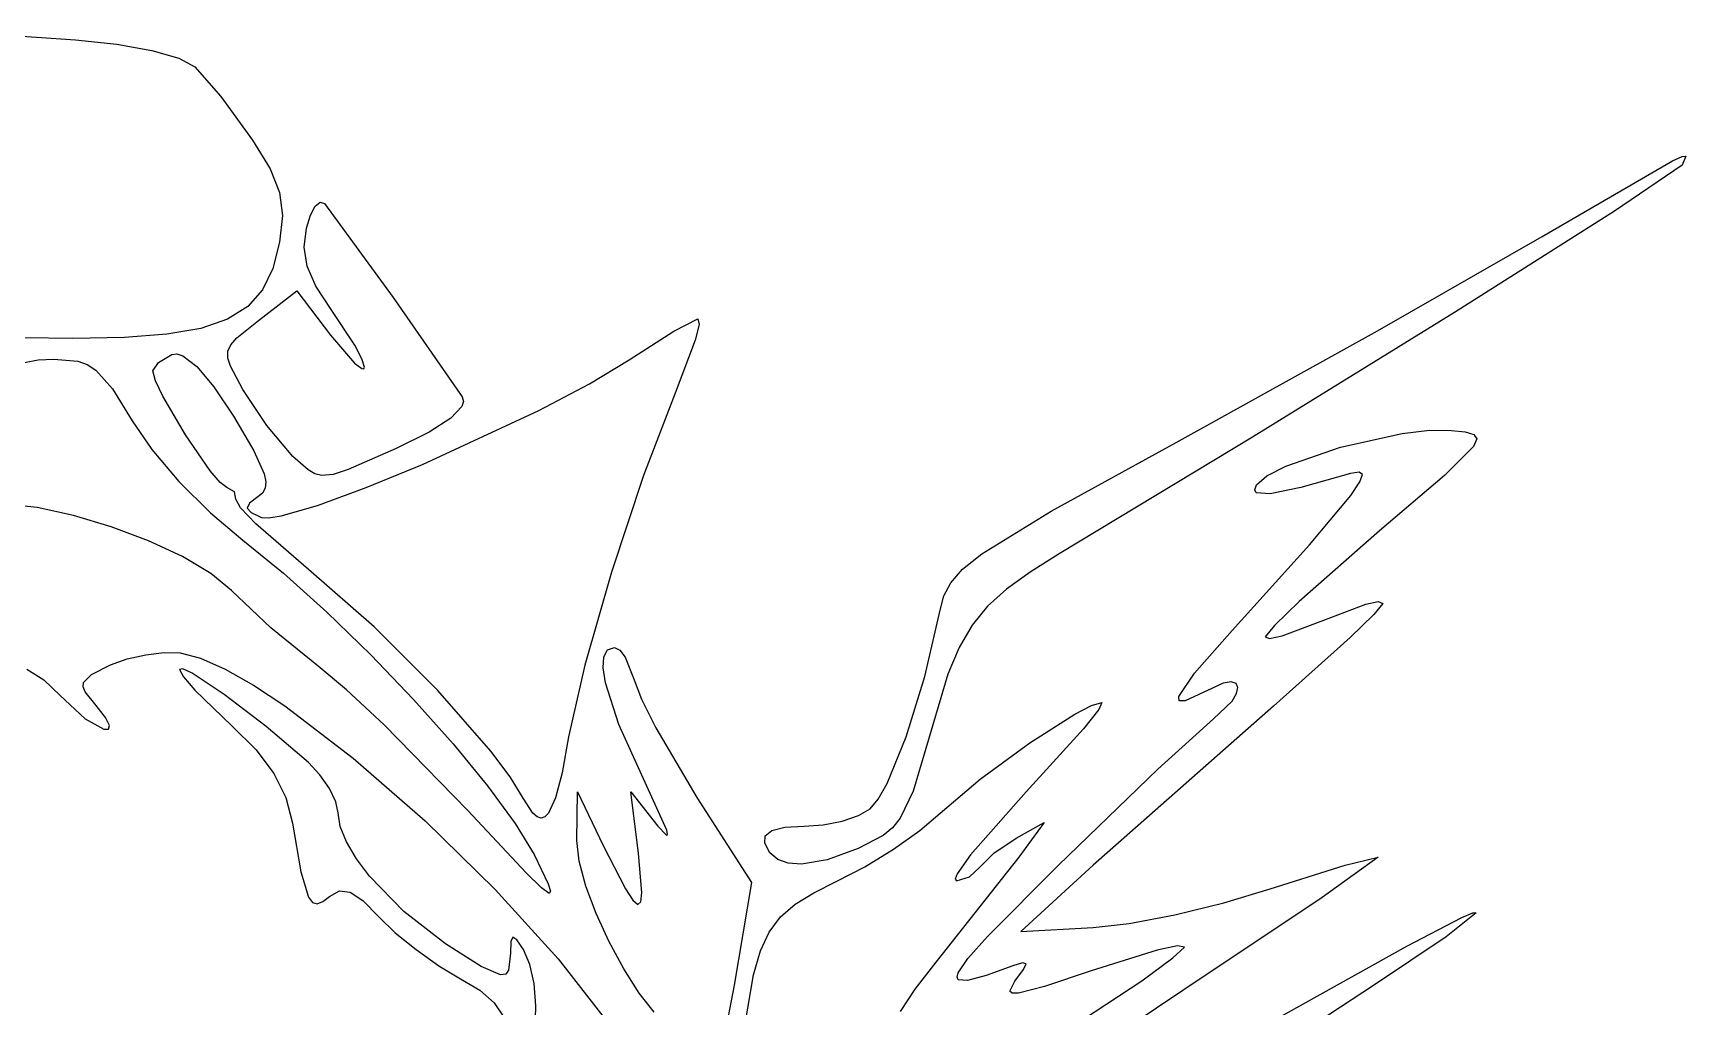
# Model space of a CAD drawing. Extents: x -210 to 584, y -218 to 350.
# Drawn here: x 148.9 to 268.8, y 279.9 to 350.5 of the extents above; entities that cross this region are included whole.
import ezdxf

# ---------------------------------------------------------------- set-up
doc = ezdxf.new("R2010")
doc.units = 0

msp = doc.modelspace()

# ---------------------------------------------------------------- linework, layer by layer
at = {"layer": 'Ebene 1'}
for p, q in [((144.95031, 350.49785), (151.9906, 350.0039)), ((151.9906, 350.0039), (154.97301, 349.696958)), ((154.97301, 349.696958), (157.525149, 349.243145)), ((157.525149, 349.243145), (159.471525, 348.682067)), ((159.471525, 348.682067), (160.63665, 348.05333)), ((160.63665, 348.05333), (162.529866, 345.887756)), ((162.529866, 345.887756), (164.82683, 342.72616)), ((164.82683, 342.72616), (166.08998, 340.646533)), ((166.08998, 340.646533), (166.782433, 338.923476)), ((258.35698, 335.7374), (267.809868, 341.233243)), ((268.50508, 340.91177), (263.592664, 337.575951)), ((267.809868, 341.233243), (268.508502, 341.547232)), ((268.778263, 341.558046), (268.50508, 340.91177)), ((268.508502, 341.547232), (268.778263, 341.558046)), ((166.782433, 338.923476), (166.984119, 337.253641)), ((169.36666, 337.942463), (169.718504, 338.239158)), ((169.718504, 338.239158), (170.03308, 338.12552)), ((170.03308, 338.12552), (175.0203, 331.32945)), ((166.984119, 337.253641), (166.77497, 335.33368)), ((168.72307, 336.35104), (169.020524, 337.293675)), ((169.020524, 337.293675), (169.36666, 337.942463)), ((263.592664, 337.575951), (251.981544, 330.238798)), ((168.556031, 334.963846), (168.72307, 336.35104)), ((246.398326, 328.889706), (258.35698, 335.7374)), ((166.77497, 335.33368), (166.290711, 333.429511)), ((168.775426, 333.599668), (168.556031, 334.963846)), ((166.290711, 333.429511), (165.548745, 331.884636)), ((169.418094, 332.137648), (168.775426, 333.599668)), ((170.52087, 330.45693), (169.418094, 332.137648)), ((165.548745, 331.884636), (164.479427, 330.666566)), ((165.2465, 329.66111), (168.03095, 331.79761)), ((168.03095, 331.79761), (170.47793, 328.57507)), ((175.0203, 331.32945), (180.02473, 324.11859)), ((163.013115, 329.742815), (161.080166, 329.080894)), ((164.479427, 330.666566), (163.013115, 329.742815)), ((163.67735, 328.386075), (165.2465, 329.66111)), ((172.230523, 327.861465), (170.52087, 330.45693)), ((195.385189, 328.871484), (197.12473, 329.77153)), ((197.12473, 329.77153), (197.20019, 329.365596)), ((251.981544, 330.238798), (237.338666, 321.189105)), ((158.610938, 328.648317), (155.535787, 328.412595)), ((161.080166, 329.080894), (158.610938, 328.648317)), ((170.47793, 328.57507), (172.209101, 326.564469)), ((192.13934, 326.79747), (195.385189, 328.871484)), ((197.20019, 329.365596), (196.912565, 328.212908)), ((231.79668, 320.8101), (246.398326, 328.889706)), ((151.78507, 328.34128), (148.279343, 328.384259)), ((155.535787, 328.412595), (151.78507, 328.34124)), ((151.78507, 328.34124), (151.78507, 328.34128)), ((163.025546, 326.924774), (163.03316, 327.427736)), ((163.03316, 327.427736), (163.246111, 327.895829)), ((163.246111, 327.895829), (163.67735, 328.386075)), ((172.748173, 326.865708), (172.230523, 327.861465)), ((196.912565, 328.212908), (195.4656, 324.37565)), ((148.288618, 326.609011), (149.278042, 326.793228)), ((149.278042, 326.793228), (150.4198, 326.84718)), ((150.4198, 326.84718), (152.147252, 326.690809)), ((152.147252, 326.690809), (152.836105, 326.448946)), ((152.836105, 326.448946), (153.460666, 326.056721)), ((157.59626, 325.99366), (157.99598, 326.606766)), ((157.99598, 326.606766), (158.96579, 327.18157)), ((158.96579, 327.18157), (159.333238, 327.227256)), ((159.333238, 327.227256), (159.75923, 327.096672)), ((159.75923, 327.096672), (160.779381, 326.314151)), ((160.779381, 326.314151), (162.011304, 324.848915)), ((163.210318, 326.329922), (163.025546, 326.924774)), ((164.10521, 324.63646), (163.210318, 326.329922)), ((172.209101, 326.564469), (172.738149, 326.159078)), ((172.738149, 326.159078), (172.883266, 326.139656)), ((172.93534, 326.2551), (172.748173, 326.865708)), ((172.883266, 326.139656), (172.93534, 326.2551)), ((189.260345, 325.056468), (192.13934, 326.79747)), ((153.460666, 326.056721), (154.673792, 324.697453)), ((157.793476, 325.280967), (157.59626, 325.99366)), ((158.314902, 324.170722), (157.793476, 325.280967)), ((185.575678, 323.115161), (189.260345, 325.056468)), ((154.673792, 324.697453), (156.10038, 322.36554)), ((159.951751, 321.355723), (158.314902, 324.170722)), ((162.011304, 324.848915), (163.44006, 322.71587)), ((165.853034, 322.023423), (164.10521, 324.63646)), ((180.10845, 323.78666), (180.00158, 323.418935)), ((180.02473, 324.11859), (180.10845, 323.78666)), ((195.4656, 324.37565), (193.173437, 318.396998)), ((163.44006, 322.71587), (164.917613, 320.196268)), ((177.140624, 319.210678), (185.575678, 323.115161)), ((179.207381, 322.569271), (177.624746, 321.555937)), ((180.00158, 323.418935), (179.207381, 322.569271)), ((156.10038, 322.36554), (157.518355, 320.283612)), ((161.749545, 318.744967), (159.951751, 321.355723)), ((167.74809, 319.7971), (165.853034, 322.023423)), ((177.624746, 321.555937), (175.23629, 320.36527)), ((243.73076, 320.455551), (248.195811, 321.449446)), ((248.195811, 321.449446), (250.181174, 321.685235)), ((250.181174, 321.685235), (251.772776, 321.68282)), ((251.772776, 321.68282), (252.75476, 321.564288)), ((252.75476, 321.564288), (253.389657, 321.386563)), ((253.389657, 321.386563), (253.617715, 321.066073)), ((157.518355, 320.283612), (159.484805, 317.978804)), ((164.917613, 320.196268), (165.659983, 318.52916)), ((175.23629, 320.36527), (171.752898, 318.832978)), ((222.742383, 315.816644), (231.79668, 320.8101)), ((237.338666, 321.189105), (223.33098, 312.71567)), ((239.751542, 319.085728), (243.73076, 320.455551)), ((253.37918, 320.519245), (251.263316, 318.412282)), ((253.617715, 321.066073), (253.37918, 320.519245)), ((168.850849, 318.80876), (167.74809, 319.7971)), ((173.065887, 317.537025), (177.140624, 319.210678)), ((238.37347, 318.380029), (239.751542, 319.085728)), ((159.484805, 317.978804), (161.761178, 315.708306)), ((162.472151, 317.890026), (161.749545, 318.744967)), ((162.95102, 317.53476), (162.472151, 317.890026)), ((165.659983, 318.52916), (165.776748, 317.94479)), ((165.776748, 317.94479), (165.735246, 317.48894)), ((169.337095, 318.534771), (168.850849, 318.80876)), ((169.85697, 318.41346), (169.337095, 318.534771)), ((170.667896, 318.488776), (169.85697, 318.41346)), ((169.85697, 318.41346), (169.85697, 318.41346)), ((171.752898, 318.832978), (170.667896, 318.488776)), ((193.173437, 318.396998), (190.859124, 311.39994)), ((237.501902, 317.376529), (237.632076, 317.72457)), ((237.632076, 317.72457), (238.37347, 318.380029)), ((244.444106, 318.54678), (240.85771, 317.54427)), ((245.06823, 318.660095), (244.444106, 318.54678)), ((244.47239, 316.953955), (245.137583, 317.936784)), ((245.317792, 318.48113), (245.06823, 318.660095)), ((245.137583, 317.936784), (245.317792, 318.48113)), ((251.263316, 318.412282), (246.564036, 314.39709)), ((163.50491, 317.22312), (162.95102, 317.53476)), ((163.60388, 316.68432), (163.50491, 317.22312)), ((163.950717, 316.065016), (163.60388, 316.68432)), ((165.21148, 316.85), (164.607427, 316.395717)), ((165.543987, 317.13341), (165.21148, 316.85)), ((165.735246, 317.48894), (165.543987, 317.13341)), ((169.536778, 316.242115), (173.065887, 317.537025)), ((237.612105, 317.152468), (237.501902, 317.376529)), ((238.633846, 317.085934), (237.612105, 317.152468)), ((240.85771, 317.54427), (238.633846, 317.085934)), ((241.466213, 313.380443), (244.47239, 316.953955)), ((149.208296, 316.084641), (146.887682, 316.340206)), ((151.828832, 315.516647), (149.208296, 316.084641)), ((154.573949, 314.695415), (151.828832, 315.516647)), ((161.761178, 315.708306), (164.10892, 313.72931)), ((165.061453, 314.896744), (163.950717, 316.065016)), ((164.607427, 316.395717), (164.441169, 316.040531)), ((164.441169, 316.040531), (164.723881, 315.719472)), ((164.723881, 315.719472), (165.46674, 315.36757)), ((165.46674, 315.36757), (166.005157, 315.326559)), ((166.005157, 315.326559), (166.891121, 315.47071)), ((166.891121, 315.47071), (169.536778, 316.242115)), ((217.716303, 312.723521), (222.742383, 315.816644)), ((157.268307, 313.680135), (154.573949, 314.695415)), ((168.88196, 311.58297), (165.061453, 314.896744)), ((246.564036, 314.39709), (240.716534, 309.26389)), ((159.736567, 312.529999), (157.268307, 313.680135)), ((164.10892, 313.72931), (167.072922, 311.323757)), ((235.857576, 307.17578), (241.466213, 313.380443)), ((161.803388, 311.304197), (159.736567, 312.529999)), ((216.318999, 311.608681), (217.716303, 312.723521)), ((223.33098, 312.71567), (221.209413, 311.397256)), ((163.29343, 310.06192), (161.803388, 311.304197)), ((167.072922, 311.323757), (170.21697, 308.496143)), ((173.629201, 307.438413), (168.88196, 311.58297)), ((190.859124, 311.39994), (188.918166, 304.660987)), ((214.966175, 309.680632), (215.454936, 310.631838)), ((215.454936, 310.631838), (216.318999, 311.608681)), ((221.209413, 311.397256), (219.497008, 310.168923)), ((166.15486, 307.358123), (163.29343, 310.06192)), ((214.69478, 308.6427), (214.966175, 309.680632)), ((219.497008, 310.168923), (218.119234, 308.922228)), ((170.21697, 308.496143), (173.404825, 305.39365)), ((213.578186, 303.817549), (214.69478, 308.6427)), ((218.119234, 308.922228), (217.001559, 307.54873)), ((240.716534, 309.26389), (238.926349, 307.539636)), ((242.524806, 307.92314), (245.558226, 309.070868)), ((246.144348, 308.324381), (244.437359, 306.650069)), ((245.558226, 309.070868), (246.468063, 309.257278)), ((246.786786, 309.13252), (246.144348, 308.324381)), ((246.468063, 309.257278), (246.786786, 309.13252)), ((169.58698, 304.56971), (166.15486, 307.358123)), ((178.258745, 302.811151), (173.629201, 307.438413)), ((217.001559, 307.54873), (216.069452, 305.939987)), ((233.133344, 304.061317), (235.857576, 307.17578)), ((238.926349, 307.539636), (238.255476, 306.71315)), ((239.489249, 306.775149), (242.524806, 307.92314)), ((190.297315, 305.264506), (190.573045, 305.761244)), ((190.573045, 305.761244), (191.07544, 305.93073)), ((191.07544, 305.93073), (191.45266, 305.745007)), ((191.45266, 305.745007), (191.847196, 305.239325)), ((216.069452, 305.939987), (215.248382, 303.987557)), ((238.255476, 306.71315), (238.577074, 306.588512)), ((238.577074, 306.588512), (239.489249, 306.775149)), ((244.437359, 306.650069), (238.869066, 301.68112)), ((153.135757, 303.97857), (154.519616, 304.66748)), ((154.519616, 304.66748), (155.719831, 305.099889)), ((155.719831, 305.099889), (157.070186, 305.409784)), ((157.070186, 305.409784), (158.405256, 305.568342)), ((158.405256, 305.568342), (159.559616, 305.54674)), ((159.559616, 305.54674), (161.04863, 305.165339)), ((161.04863, 305.165339), (162.843294, 304.368331)), ((171.630533, 302.863505), (169.58698, 304.56971)), ((173.404825, 305.39365), (176.500248, 302.163461)), ((188.918166, 304.660987), (187.74607, 299.45665)), ((190.244359, 304.458095), (190.297315, 305.264506)), ((191.847196, 305.239325), (192.50079, 303.577)), ((148.448232, 304.354708), (149.67445, 303.582337)), ((149.67445, 303.582337), (150.875526, 302.44445)), ((152.534598, 303.090971), (152.551357, 303.403746)), ((152.551357, 303.403746), (153.135757, 303.97857)), ((159.75758, 304.394875), (159.51063, 304.33415)), ((159.51063, 304.33415), (159.810762, 303.794824)), ((160.440857, 304.073091), (159.75758, 304.394875)), ((159.810762, 303.794824), (160.627951, 302.845466)), ((162.77095, 302.530869), (160.440857, 304.073091)), ((162.843294, 304.368331), (164.895385, 303.20033)), ((190.410284, 303.359589), (190.244359, 304.458095)), ((191.383208, 300.35661), (190.410284, 303.359589)), ((192.50079, 303.577), (193.03517, 302.176011)), ((212.231521, 299.450779), (213.578186, 303.817549)), ((215.248382, 303.987557), (213.64123, 298.61787)), ((232.008239, 302.384438), (233.133344, 304.061317)), ((235.226471, 303.339819), (234.430986, 302.97763)), ((235.800784, 303.445078), (235.226471, 303.339819)), ((236.152447, 303.3305), (235.800784, 303.445078)), ((236.279986, 303.033178), (236.152447, 303.3305)), ((150.875526, 302.44445), (152.687547, 300.763498)), ((152.688475, 302.724944), (152.534598, 303.090971)), ((153.469166, 301.7241), (152.688475, 302.724944)), ((160.627951, 302.845466), (163.31425, 300.25258)), ((165.810025, 300.205224), (162.77095, 302.530869)), ((164.895385, 303.20033), (167.156681, 301.705953)), ((174.356945, 300.323613), (171.630533, 302.863505)), ((176.500248, 302.163461), (179.366998, 298.95276)), ((182.091271, 298.424724), (178.258745, 302.811151)), ((193.03517, 302.176011), (194.06938, 300.101402)), ((232.035638, 302.056513), (232.008239, 302.384438)), ((234.430986, 302.97763), (232.451155, 302.053692)), ((235.856789, 302.038666), (236.181925, 302.590202)), ((236.181925, 302.590202), (236.279986, 303.033178)), ((154.153195, 300.847133), (153.469166, 301.7241)), ((167.156681, 301.705953), (172.113996, 297.916524)), ((221.185212, 299.016735), (224.456871, 301.099085)), ((224.456871, 301.099085), (225.658723, 301.720439)), ((226.191714, 301.435932), (225.08956, 300.045073)), ((225.658723, 301.720439), (226.403436, 301.94675)), ((238.869066, 301.68112), (225.776966, 290.14022)), ((226.403436, 301.94675), (226.191714, 301.435932)), ((232.451155, 302.053692), (232.035638, 302.056513)), ((234.519386, 300.75828), (235.856789, 302.038666)), ((152.687547, 300.763498), (154.025049, 299.999459)), ((154.025049, 299.999459), (154.374657, 300.000499)), ((154.436199, 300.277828), (154.153195, 300.847133)), ((154.374657, 300.000499), (154.436199, 300.277828)), ((163.31425, 300.25258), (165.089256, 298.499613)), ((168.8672, 297.5939), (165.810025, 300.205224)), ((180.43458, 294.11481), (174.356945, 300.323613)), ((193.18495, 296.3962), (191.383208, 300.35661)), ((194.06938, 300.101402), (197.04134, 295.05061)), ((225.08956, 300.045073), (220.932096, 295.47281)), ((230.478089, 297.09854), (234.519386, 300.75828)), ((165.089256, 298.499613), (166.373038, 296.801975)), ((179.366998, 298.95276), (181.868837, 295.908729)), ((187.74607, 299.45665), (187.263708, 296.852148)), ((210.843293, 296.076069), (212.231521, 299.450779)), ((213.64123, 298.61787), (212.722312, 295.50888)), ((217.595391, 296.390665), (221.185212, 299.016735)), ((169.705597, 296.695879), (168.8672, 297.5939)), ((172.113996, 297.916524), (177.329457, 293.356963)), ((183.496365, 296.547929), (182.091271, 298.424724)), ((166.373038, 296.801975), (167.225746, 295.062817)), ((170.39216, 295.707536), (169.705597, 296.695879)), ((184.44746, 295.00267), (183.496365, 296.547929)), ((187.263708, 296.852148), (186.784309, 295.018283)), ((194.870071, 292.678474), (193.18495, 296.3962)), ((214.694336, 293.91184), (217.595391, 296.390665)), ((223.243486, 290.12728), (230.478089, 297.09854)), ((167.225746, 295.062817), (167.70753, 293.18529)), ((170.856048, 294.748745), (170.39216, 295.707536)), ((181.868837, 295.908729), (183.869524, 293.178552)), ((185.143509, 293.915388), (184.44746, 295.00267)), ((186.784309, 295.018283), (186.288783, 293.929306)), ((188.3388, 291.93236), (188.3775, 295.47276)), ((188.3775, 295.47276), (190.24772, 291.58261)), ((192.81128, 290.98315), (192.25967, 295.45803)), ((192.25967, 295.45803), (194.20473, 292.97546)), ((197.04134, 295.05061), (201.01247, 288.87854)), ((209.60201, 294.2271), (210.192502, 294.927512)), ((210.192502, 294.927512), (210.843293, 296.076069)), ((212.722312, 295.50888), (211.792896, 293.546391)), ((220.932096, 295.47281), (216.893451, 290.900225)), ((171.02642, 293.93938), (170.856048, 294.748745)), ((171.184799, 292.951726), (171.02642, 293.93938)), ((184.655341, 289.59237), (180.43458, 294.11481)), ((185.459607, 293.644159), (185.143509, 293.915388)), ((186.288783, 293.929306), (186.029007, 293.656104)), ((207.5757, 293.347834), (208.756911, 293.743695)), ((208.756911, 293.743695), (209.60201, 294.2271)), ((213.212938, 292.650529), (214.694336, 293.91184)), ((167.70753, 293.18529), (168.327391, 289.67023)), ((171.638879, 291.83027), (171.184799, 292.951726)), ((177.329457, 293.356963), (182.417282, 288.384186)), ((183.869524, 293.178552), (185.23282, 290.90941)), ((185.75807, 293.55952), (185.459607, 293.644159)), ((186.029007, 293.656104), (185.75804, 293.55947)), ((185.75804, 293.55947), (185.75807, 293.55952)), ((194.20473, 292.97546), (194.835284, 292.311501)), ((194.926639, 292.367824), (194.870071, 292.678474)), ((202.003005, 292.283033), (202.486785, 292.671953)), ((202.486785, 292.671953), (203.42895, 292.904719)), ((203.42895, 292.904719), (204.83137, 292.98213)), ((204.83137, 292.98213), (206.214984, 293.080364)), ((206.214984, 293.080364), (207.5757, 293.347834)), ((211.233898, 292.860841), (210.56385, 292.300822)), ((211.792896, 293.546391), (211.233898, 292.860841)), ((211.307665, 291.30033), (213.212938, 292.650529)), ((220.197626, 292.11158), (222.234736, 293.24303)), ((222.234736, 293.24303), (220.384166, 290.71628)), ((172.357073, 290.613558), (171.638879, 291.83027)), ((188.508807, 290.444969), (188.3388, 291.93236)), ((190.24772, 291.58261), (191.863212, 288.431221)), ((194.835284, 292.311501), (194.926639, 292.367824)), ((201.97574, 291.73716), (202.003005, 292.283033)), ((202.336455, 291.04875), (201.97574, 291.73716)), ((208.74604, 291.34259), (206.484455, 290.530674)), ((210.56385, 292.300822), (208.74604, 291.34259)), ((209.224137, 290.023038), (211.307665, 291.30033)), ((218.585396, 291.021296), (220.197626, 292.11158)), ((173.307795, 289.340136), (172.357073, 290.613558)), ((185.23282, 290.90941), (186.249541, 288.790653)), ((189.001578, 288.633872), (188.508807, 290.444969)), ((193.050486, 288.153583), (192.81128, 290.98315)), ((202.905151, 290.566673), (202.336455, 291.04875)), ((203.67335, 290.291411), (202.905151, 290.566673)), ((204.63257, 290.22345), (203.67335, 290.291411)), ((206.484455, 290.530674), (204.63255, 290.22341)), ((204.63255, 290.22341), (204.63257, 290.22345)), ((220.384166, 290.71628), (214.364886, 283.11579)), ((216.893451, 290.900225), (215.919872, 289.509154)), ((217.570256, 289.98919), (218.585396, 291.021296)), ((218.113357, 284.967178), (223.243486, 290.12728)), ((225.776966, 290.14022), (220.545536, 285.3389)), ((238.625466, 288.41911), (244.069505, 290.139618)), ((246.462806, 290.72128), (242.392422, 287.78967)), ((244.069505, 290.139618), (246.462806, 290.72128)), ((168.327391, 289.67023), (168.871284, 287.833953)), ((175.780479, 286.777345), (173.307795, 289.340136)), ((185.778199, 288.490676), (184.655341, 289.59237)), ((205.516451, 288.147446), (207.207976, 288.98045)), ((207.207976, 288.98045), (209.224137, 290.023038)), ((215.919872, 289.509154), (215.767244, 289.130396)), ((215.767244, 289.130396), (215.865096, 288.99824)), ((215.865096, 288.99824), (216.826014, 289.289393)), ((216.826014, 289.289393), (217.570256, 289.98919)), ((168.871284, 287.833953), (169.167134, 287.442234)), ((169.911425, 287.505392), (170.40178, 287.87777)), ((170.40178, 287.87777), (171.122928, 288.273775)), ((171.122928, 288.273775), (171.898023, 288.185399)), ((171.898023, 288.185399), (172.821905, 287.573521)), ((182.417282, 288.384186), (186.991688, 283.355111)), ((186.33667, 288.09921), (185.778199, 288.490676)), ((186.249541, 288.790653), (186.425915, 288.255468)), ((186.425915, 288.255468), (186.33666, 288.09919)), ((186.33666, 288.09919), (186.33667, 288.09921)), ((189.749746, 286.634884), (189.001578, 288.633872)), ((191.863212, 288.431221), (192.397774, 287.612811)), ((192.979598, 287.476754), (193.050486, 288.153583)), ((201.01247, 288.87854), (199.74051, 281.44985)), ((204.166881, 287.313196), (205.516451, 288.147446)), ((242.392422, 287.78967), (232.296306, 281.06282)), ((235.255267, 287.414479), (238.625466, 288.41911)), ((169.167134, 287.442234), (169.506862, 287.346464)), ((169.506862, 287.346464), (169.911425, 287.505392)), ((172.821905, 287.573521), (173.98942, 286.39902)), ((178.80424, 284.45026), (175.780479, 286.777345)), ((190.685944, 284.583822), (189.749746, 286.634884)), ((192.397774, 287.612811), (192.765965, 287.295576)), ((192.765965, 287.295576), (192.979598, 287.476754)), ((203.107207, 286.38956), (204.166881, 287.313196)), ((228.409362, 285.919411), (231.709347, 286.550545)), ((231.709347, 286.550545), (235.255267, 287.414479)), ((253.561396, 286.67955), (251.376425, 284.943119)), ((252.520743, 286.355161), (253.328473, 286.693412)), ((253.328473, 286.693412), (253.561396, 286.67955)), ((173.98942, 286.39902), (175.172414, 285.248183)), ((202.28537, 285.288396), (203.107207, 286.38956)), ((220.545536, 285.3389), (225.776966, 285.61318)), ((225.776966, 285.61318), (228.409362, 285.919411)), ((248.527096, 284.267513), (252.520743, 286.355161)), ((175.172414, 285.248183), (176.681876, 284.017943)), ((181.39979, 282.807498), (178.80424, 284.45026)), ((183.558333, 284.6161), (183.51719, 283.76919)), ((183.696228, 284.93116), (183.558333, 284.6161)), ((183.980833, 284.727513), (183.696228, 284.93116)), ((184.46211, 284.0183), (183.980833, 284.727513)), ((191.742805, 282.616503), (190.685944, 284.583822)), ((201.649309, 283.921564), (202.28537, 285.288396)), ((216.690453, 283.364806), (218.113357, 284.967178)), ((226.450696, 271.96395), (248.527096, 284.267513)), ((231.891884, 284.28522), (230.437276, 283.987035)), ((231.575412, 283.415514), (232.417836, 284.20803)), ((232.417836, 284.20803), (231.891884, 284.28522)), ((251.376425, 284.943119), (246.123496, 281.41865)), ((176.681876, 284.017943), (178.3237, 282.855686)), ((183.51719, 283.76919), (183.393384, 282.519442)), ((184.934171, 282.949797), (184.46211, 284.0183)), ((185.233045, 281.573354), (184.934171, 282.949797)), ((186.991688, 283.355111), (190.666893, 278.626657)), ((201.146964, 282.200923), (201.649309, 283.921564)), ((214.364886, 283.11579), (212.846753, 281.142857)), ((215.994821, 282.338154), (216.690453, 283.364806)), ((220.668412, 283.070335), (219.972456, 282.84771)), ((220.919156, 282.998548), (220.668412, 283.070335)), ((220.73214, 282.574301), (220.919156, 282.998548)), ((230.437276, 283.987035), (225.632786, 282.48999)), ((229.304364, 281.76601), (231.575412, 283.415514)), ((178.3237, 282.855686), (179.90378, 281.9088)), ((179.90378, 281.9088), (181.296122, 281.067766)), ((182.808544, 282.181385), (181.39979, 282.807498)), ((183.181273, 282.233172), (182.808544, 282.181385)), ((183.393384, 282.519442), (183.181273, 282.233172)), ((192.852962, 280.868742), (191.742805, 282.616503)), ((200.335186, 277.34565), (201.146964, 282.200923)), ((215.911723, 282.022893), (215.994821, 282.338154)), ((216.000832, 281.830169), (215.911723, 282.022893)), ((216.68286, 281.7838), (216.000832, 281.830169)), ((218.015277, 282.141998), (216.68286, 281.7838)), ((219.972456, 282.84771), (218.015277, 282.141998)), ((219.733834, 281.00077), (220.114816, 281.73955)), ((220.114816, 281.73955), (220.73214, 282.574301)), ((221.861636, 276.86033), (229.304364, 281.76601)), ((225.632786, 282.48999), (222.246041, 281.342477)), ((181.296122, 281.067766), (182.338845, 280.164673)), ((185.361683, 279.936167), (185.233045, 281.573354)), ((193.94905, 279.476355), (192.852962, 280.868742)), ((199.74051, 281.44985), (198.964281, 277.27208)), ((212.846753, 281.142857), (211.798332, 279.526451)), ((219.906344, 280.852505), (219.733834, 281.00077)), ((220.361984, 280.857241), (219.906344, 280.852505)), ((222.246041, 281.342477), (220.361984, 280.857241)), ((232.296306, 281.06282), (223.295136, 275.026661)), ((246.123496, 281.41865), (235.792846, 274.65254)), ((182.338845, 280.164673), (183.044535, 279.120569)), ((185.323036, 278.085435), (185.361683, 279.936167))]:
    msp.add_line(p, q, dxfattribs=at)

doc.saveas('drawing.dxf')
